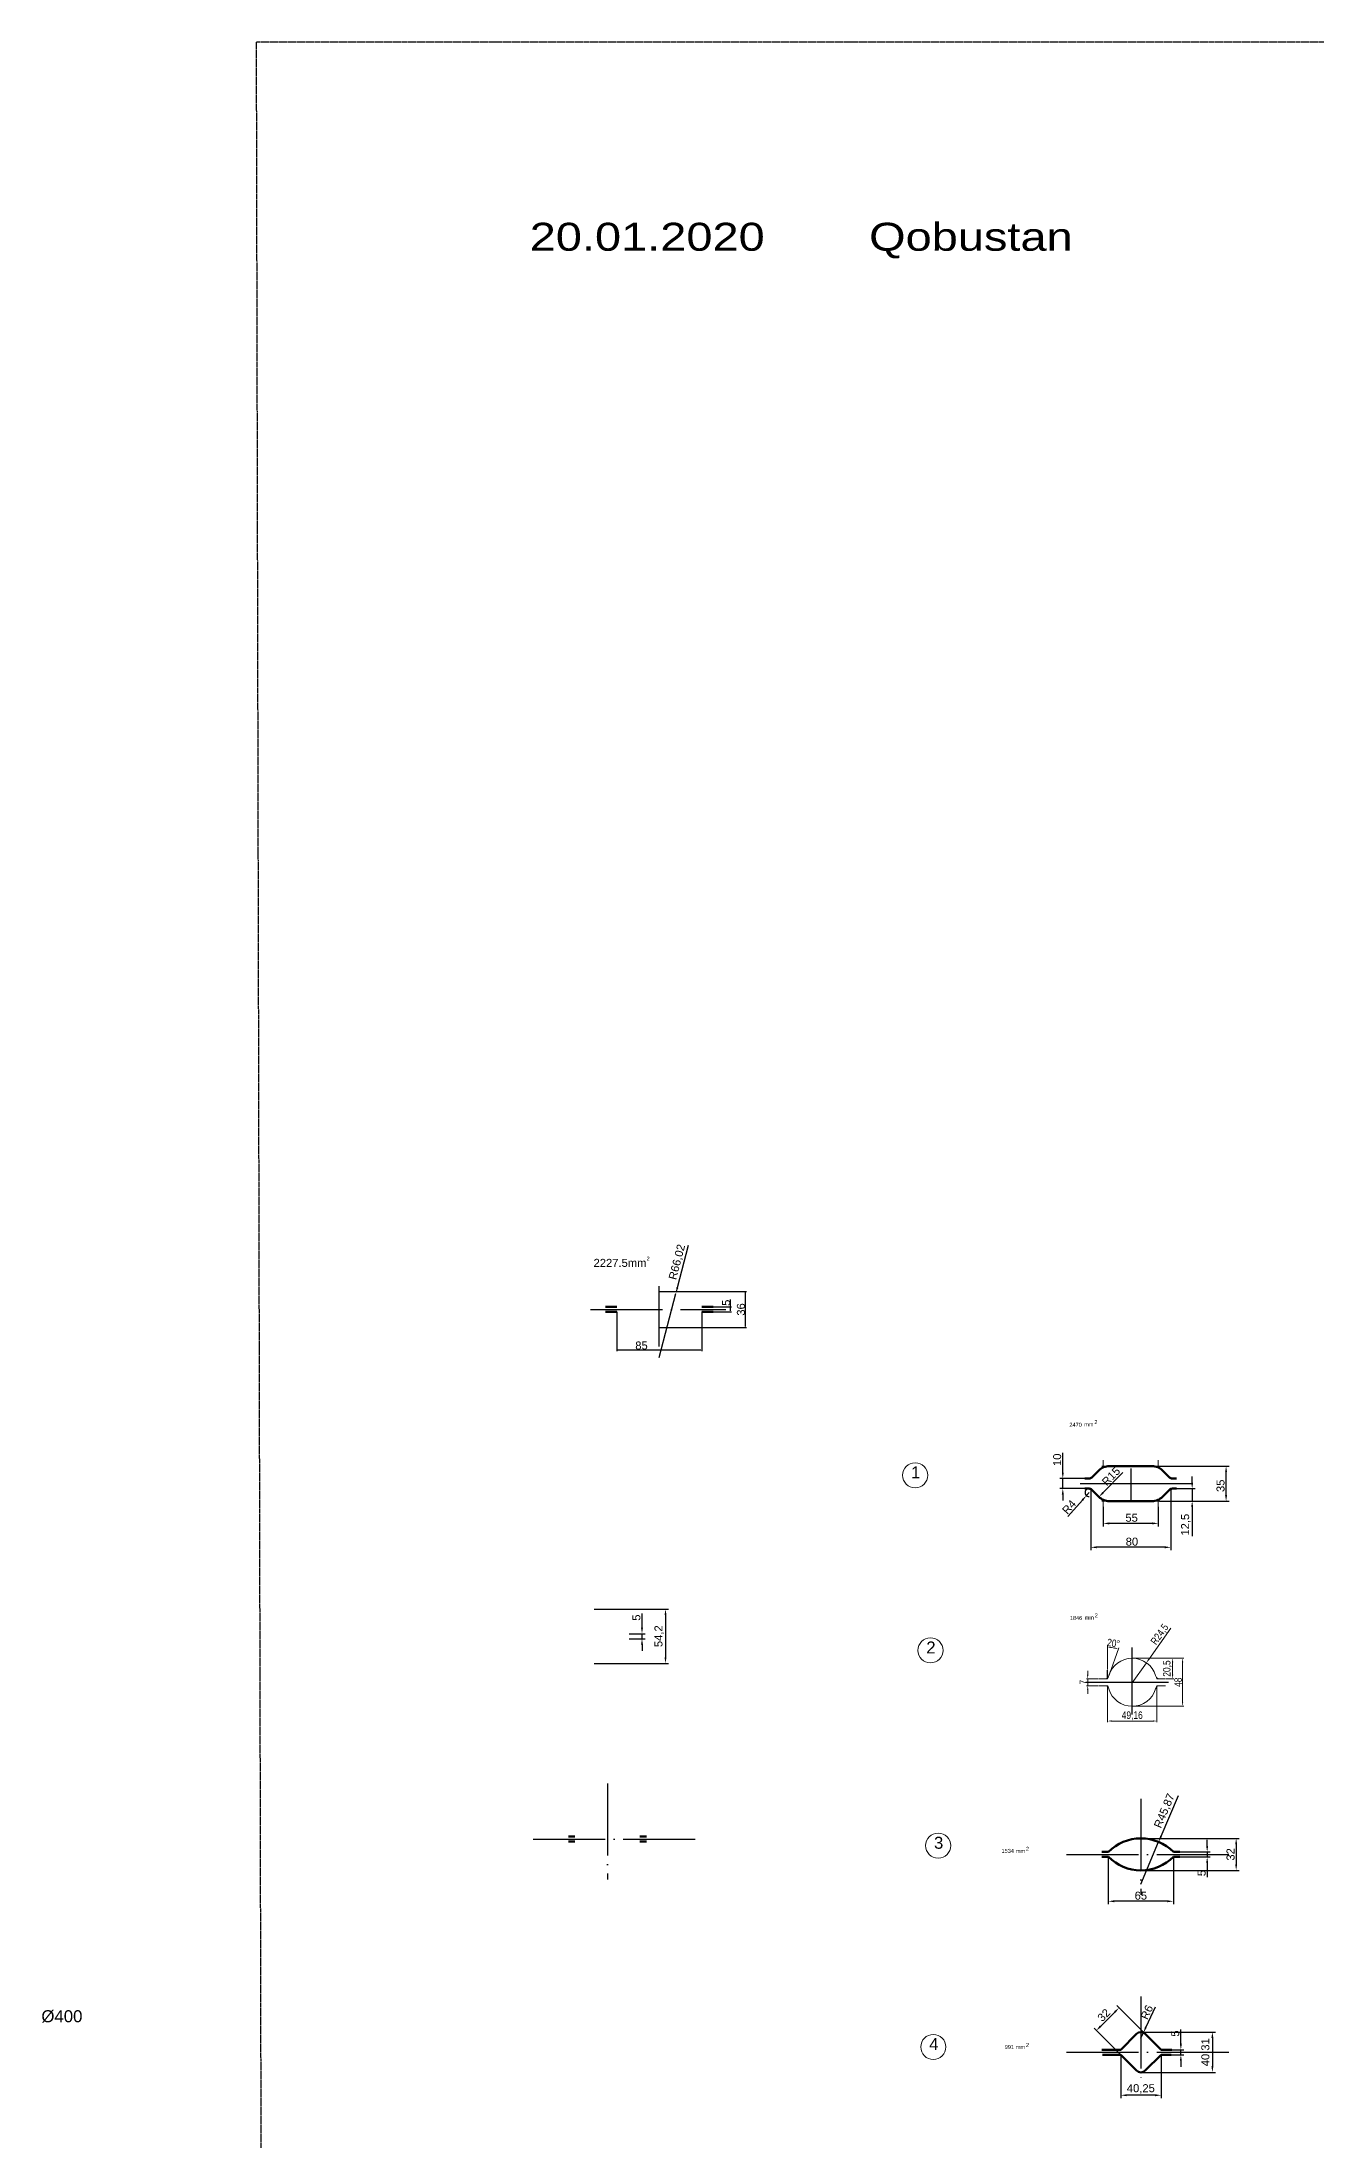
# Model space of a CAD drawing. Header units: millimetres. Extents: x -954 to 34898, y -2134 to 12006.
# Drawn here: x 12312 to 13585, y 7822 to 9919 of the extents above; entities that cross this region are included whole.
import ezdxf

# ---------------------------------------------------------------- set-up
doc = ezdxf.new("R2010")
doc.units = ezdxf.units.MM
doc.header["$LTSCALE"] = 3
doc.linetypes.add('ACAD_ISO04W100', pattern=[30, 24, -3, 0, -3])
doc.linetypes.add('HIDDEN', pattern=[0.375, 0.25, -0.125])
doc.layers.add('Nascosta', color=4, linetype='HIDDEN')
doc.layers.add('осевая', color=4, linetype='Continuous')
for name, color, linetype, lineweight in [('контурная', 7, 'Continuous', 50), ('осевые', 1, 'ACAD_ISO04W100', 25), ('размерные', 7, 'Continuous', 25), ('тонкая', 7, 'Continuous', 20), ('тонкий', 7, 'Continuous', 20)]:
    doc.layers.add(name, color=color, linetype=linetype, lineweight=lineweight)
doc.styles.add('s1v4', font='arial.ttf', dxfattribs={"height": 4})
doc.styles.add('s2v4', font='arial.ttf', dxfattribs={"height": 8})
doc.styles.add('s3v2.5', font='arial.ttf', dxfattribs={"width": 0.8, "height": 7.5})
doc.styles.add('s7v4', font='arial.ttf', dxfattribs={"width": 1.2, "height": 28})
doc.styles.get("Standard").update_dxf_attribs({"font": 'arial.ttf'})
doc.dimstyles.new('s1v2', dxfattribs={"dimtxt": 2, "dimasz": 1, "dimexe": 1, "dimexo": 0, "dimgap": 0.5, "dimtad": 1, "dimtxsty": 'Standard', "dimcen": 1, "dimadec": 0, "dimazin": 0, "dimtfac": 1, "dimtix": 1, "dimtmove": 0, "dimatfit": 3, "dimfxl": 1, "dimarcsym": 0})
doc.dimstyles.new('s2v4', dxfattribs={"dimtxt": 8, "dimasz": 6, "dimexe": 3, "dimexo": 0, "dimgap": 1.5, "dimtad": 1, "dimtxsty": 'Standard', "dimcen": 2.5, "dimadec": 0, "dimazin": 0, "dimtfac": 1, "dimtmove": 0, "dimatfit": 3, "dimfxl": 1, "dimarcsym": 0})
doc.dimstyles.new('s2v4$0', dxfattribs={"dimtxt": 8, "dimasz": 6, "dimexe": 3, "dimexo": 0, "dimgap": 1.5, "dimtad": 1, "dimtxsty": 'Standard', "dimcen": 2.5, "dimadec": 0, "dimazin": 0, "dimtfac": 1, "dimtmove": 0, "dimatfit": 3, "dimfxl": 1, "dimarcsym": 0})
doc.dimstyles.new('s3v2.5', dxfattribs={"dimtxt": 7.5, "dimasz": 4, "dimexe": 1.25, "dimexo": 0.625, "dimtad": 1, "dimtxsty": 's3v2.5', "dimcen": 1.5, "dimclrd": 6, "dimclre": 256, "dimclrt": 1, "dimadec": 0, "dimazin": 0, "dimtfac": 1, "dimtmove": 0, "dimatfit": 3, "dimfxl": 1, "dimlwd": -1, "dimlwe": -1, "dimarcsym": 0})

# ---------------------------------------------------------------- blocks, each defined once
blk = doc.blocks.new('*D1035')
at = {"layer": 'Defpoints', "color": 0, "transparency": 16777216}
for p in [(12982.3, 8654.8), (12982.3, 8649.8), (12999.9, 8654.8)]:
    blk.add_point(p, dxfattribs=at)
at = {"layer": 'тонкая', "color": 0, "lineweight": -2, "transparency": 16777216}
for p, q in [((12982.3, 8654.8), (13000.9, 8654.8)), ((12982.3, 8649.8), (13000.9, 8649.8)), ((12999.9, 8654.8), (12999.9, 8662.1)), ((12999.9, 8650.8), (12999.9, 8653.8))]:
    blk.add_line(p, q, dxfattribs=at)
at = {"layer": 'тонкая', "color": 0, "transparency": 16777216}
for points in [[(12999.8, 8653.8), (13000.1, 8653.8), (12999.9, 8654.8)], [(12999.8, 8650.8), (13000.1, 8650.8), (12999.9, 8649.8)]]:
    blk.add_solid(points, dxfattribs=at)
at = {"layer": 'тонкая', "color": 0, "transparency": 16777216, "insert": (12995.4, 8659), "char_height": 8, "attachment_point": 5, "rotation": 90, "style": 's2v4'}
blk.add_mtext('5', dxfattribs=at)
blk = doc.blocks.new('*D948')
at = {"layer": 'Defpoints', "color": 0, "transparency": 16777216}
for p in [(12928.5, 8670.3), (13014.8, 8670.3), (12928.5, 8634.3)]:
    blk.add_point(p, dxfattribs=at)
at = {"layer": 'тонкая', "color": 0, "lineweight": -2, "transparency": 16777216}
for p, q in [((12928.5, 8670.3), (13015.8, 8670.3)), ((13014.8, 8635.3), (13014.8, 8669.3)), ((12928.5, 8634.3), (13015.8, 8634.3))]:
    blk.add_line(p, q, dxfattribs=at)
at = {"layer": 'тонкая', "color": 0, "transparency": 16777216}
for points in [[(13014.6, 8669.3), (13015, 8669.3), (13014.8, 8670.3)], [(13014.6, 8635.3), (13015, 8635.3), (13014.8, 8634.3)]]:
    blk.add_solid(points, dxfattribs=at)
at = {"layer": 'тонкая', "color": 0, "transparency": 16777216, "insert": (13010.2, 8652.3), "char_height": 8, "attachment_point": 5, "rotation": 90, "style": 's2v4'}
blk.add_mtext('36', dxfattribs=at)
blk = doc.blocks.new('*D1036')
at = {"layer": 'Defpoints', "color": 0, "transparency": 16777216}
for p in [(12886, 8649.8), (12971, 8649.8), (12886, 8611.6)]:
    blk.add_point(p, dxfattribs=at)
at = {"layer": 'тонкая', "color": 0, "lineweight": -2, "transparency": 16777216}
for p, q in [((12886, 8649.8), (12886, 8610.6)), ((12971, 8649.8), (12971, 8610.6)), ((12970, 8611.6), (12887, 8611.6))]:
    blk.add_line(p, q, dxfattribs=at)
at = {"layer": 'тонкая', "color": 0, "transparency": 16777216}
for points in [[(12887, 8611.8), (12887, 8611.4), (12886, 8611.6)], [(12970, 8611.8), (12970, 8611.4), (12971, 8611.6)]]:
    blk.add_solid(points, dxfattribs=at)
at = {"layer": 'тонкая', "color": 0, "transparency": 16777216, "insert": (12910.8, 8616.2), "char_height": 8, "attachment_point": 5, "style": 's2v4'}
blk.add_mtext('85', dxfattribs=at)
blk = doc.blocks.new('*D949')
at = {"layer": 'Defpoints', "color": 0, "transparency": 16777216}
for p in [(12945.1, 8668.2), (12928.5, 8604.3)]:
    blk.add_point(p, dxfattribs=at)
at = {"layer": 'тонкая', "color": 0, "lineweight": -2, "transparency": 16777216}
for p, q in [((12957.6, 8716.2), (12946.6, 8674)), ((12928.5, 8604.3), (12945.1, 8668.2))]:
    blk.add_line(p, q, dxfattribs=at)
at = {"layer": 'тонкая', "color": 0, "transparency": 16777216}
blk.add_solid([(12945.7, 8674.3), (12947.6, 8673.8), (12945.1, 8668.2)], dxfattribs=at)
at = {"layer": 'тонкая', "color": 0, "transparency": 16777216, "insert": (12946.8, 8699.6), "char_height": 8, "attachment_point": 5, "rotation": 75.4285}
blk.add_mtext('R66,02', dxfattribs=at)
blk = doc.blocks.new('*D950')
at = {"layer": 'Defpoints', "color": 0, "transparency": 16777216}
for p in [(12898.6, 8328.1), (12911.3, 8328.1), (12898.6, 8323.1)]:
    blk.add_point(p, dxfattribs=at)
at = {"layer": 'тонкая', "color": 0, "lineweight": -2, "transparency": 16777216}
for p, q in [((12911.3, 8334.1), (12911.3, 8348.4)), ((12898.6, 8328.1), (12914.3, 8328.1)), ((12911.3, 8323.1), (12911.3, 8328.1)), ((12898.6, 8323.1), (12914.3, 8323.1)), ((12911.3, 8317.1), (12911.3, 8311.1))]:
    blk.add_line(p, q, dxfattribs=at)
at = {"layer": 'тонкая', "color": 0, "transparency": 16777216}
for points in [[(12910.3, 8334.1), (12912.3, 8334.1), (12911.3, 8328.1)], [(12910.3, 8317.1), (12912.3, 8317.1), (12911.3, 8323.1)]]:
    blk.add_solid(points, dxfattribs=at)
at = {"layer": 'тонкая', "color": 0, "transparency": 16777216, "insert": (12905.7, 8344.2), "char_height": 8, "attachment_point": 5, "rotation": 90}
blk.add_mtext('5', dxfattribs=at)
blk = doc.blocks.new('*D951')
at = {"layer": 'Defpoints', "color": 0, "transparency": 16777216}
for p in [(12863.4, 8352.7), (12863.4, 8298.5), (12934.8, 8298.5)]:
    blk.add_point(p, dxfattribs=at)
at = {"layer": 'тонкая', "color": 0, "lineweight": -2, "transparency": 16777216}
for p, q in [((12863.4, 8352.7), (12937.8, 8352.7)), ((12934.8, 8346.7), (12934.8, 8304.5)), ((12863.4, 8298.5), (12937.8, 8298.5))]:
    blk.add_line(p, q, dxfattribs=at)
at = {"layer": 'тонкая', "color": 0, "transparency": 16777216}
for points in [[(12933.8, 8346.7), (12935.8, 8346.7), (12934.8, 8352.7)], [(12933.8, 8304.5), (12935.8, 8304.5), (12934.8, 8298.5)]]:
    blk.add_solid(points, dxfattribs=at)
at = {"layer": 'тонкая', "color": 0, "transparency": 16777216, "insert": (12928.5, 8325.6), "char_height": 8, "attachment_point": 5, "rotation": 90}
blk.add_mtext('54,2', dxfattribs=at)
blk = doc.blocks.new('*D1037')
at = {"layer": 'Defpoints', "color": 0, "transparency": 16777216}
for p in [(13437.2, 7912.2), (13449.9, 7912.2), (13437.2, 7907.2)]:
    blk.add_point(p, dxfattribs=at)
at = {"layer": 'тонкая', "color": 0, "lineweight": -2, "transparency": 16777216}
for p, q in [((13449.9, 7918.2), (13449.9, 7932.5)), ((13437.2, 7912.2), (13452.9, 7912.2)), ((13449.9, 7907.2), (13449.9, 7912.2)), ((13437.2, 7907.2), (13452.9, 7907.2)), ((13449.9, 7901.2), (13449.9, 7895.2))]:
    blk.add_line(p, q, dxfattribs=at)
at = {"layer": 'тонкая', "color": 0, "transparency": 16777216}
for points in [[(13448.9, 7918.2), (13450.9, 7918.2), (13449.9, 7912.2)], [(13448.9, 7901.2), (13450.9, 7901.2), (13449.9, 7907.2)]]:
    blk.add_solid(points, dxfattribs=at)
at = {"layer": 'тонкая', "color": 0, "transparency": 16777216, "insert": (13444.3, 7928.4), "char_height": 8, "attachment_point": 5, "rotation": 90}
blk.add_mtext('5', dxfattribs=at)
blk = doc.blocks.new('*D952')
at = {"layer": 'Defpoints', "color": 0, "transparency": 16777216}
for p in [(13409.9, 7929.9), (13409.9, 7889.6), (13481.4, 7889.6)]:
    blk.add_point(p, dxfattribs=at)
at = {"layer": 'тонкая', "color": 0, "lineweight": -2, "transparency": 16777216}
for p, q in [((13409.9, 7929.9), (13484.4, 7929.9)), ((13481.4, 7923.9), (13481.4, 7895.6)), ((13409.9, 7889.6), (13484.4, 7889.6))]:
    blk.add_line(p, q, dxfattribs=at)
at = {"layer": 'тонкая', "color": 0, "transparency": 16777216}
for points in [[(13480.4, 7923.9), (13482.4, 7923.9), (13481.4, 7929.9)], [(13480.4, 7895.6), (13482.4, 7895.6), (13481.4, 7889.6)]]:
    blk.add_solid(points, dxfattribs=at)
at = {"layer": 'тонкая', "color": 0, "transparency": 16777216, "insert": (13475.1, 7909.7), "char_height": 8, "attachment_point": 5, "rotation": 90}
blk.add_mtext('40,31', dxfattribs=at)
blk = doc.blocks.new('*D1038')
at = {"layer": 'Defpoints', "color": 0, "transparency": 16777216}
for p in [(13377.4, 8105), (13442.4, 8105), (13377.4, 8060.6)]:
    blk.add_point(p, dxfattribs=at)
at = {"layer": 'тонкая', "color": 0, "lineweight": -2, "transparency": 16777216}
for p, q in [((13377.4, 8105), (13377.4, 8057.6)), ((13442.4, 8105), (13442.4, 8057.6)), ((13436.4, 8060.6), (13383.4, 8060.6))]:
    blk.add_line(p, q, dxfattribs=at)
at = {"layer": 'тонкая', "color": 0, "transparency": 16777216}
for points in [[(13383.4, 8061.6), (13383.4, 8059.6), (13377.4, 8060.6)], [(13436.4, 8061.6), (13436.4, 8059.6), (13442.4, 8060.6)]]:
    blk.add_solid(points, dxfattribs=at)
at = {"layer": 'тонкая', "color": 0, "transparency": 16777216, "insert": (13409.9, 8066.2), "char_height": 8, "attachment_point": 5}
blk.add_mtext('65', dxfattribs=at)
blk = doc.blocks.new('*D1039')
at = {"layer": 'Defpoints', "color": 0, "transparency": 16777216}
for p in [(13427.7, 8119.9), (13409.9, 8077.6)]:
    blk.add_point(p, dxfattribs=at)
at = {"layer": 'тонкая', "color": 0, "lineweight": -2, "transparency": 16777216}
for p, q in [((13447.1, 8165.9), (13430, 8125.4)), ((13409.9, 8077.6), (13427.7, 8119.9))]:
    blk.add_line(p, q, dxfattribs=at)
at = {"layer": 'тонкая', "color": 0, "transparency": 16777216}
blk.add_solid([(13429.1, 8125.8), (13431, 8125.1), (13427.7, 8119.9)], dxfattribs=at)
at = {"layer": 'тонкая', "color": 0, "transparency": 16777216, "insert": (13433.9, 8150.9), "char_height": 8, "attachment_point": 5, "rotation": 67.1829}
blk.add_mtext('R45,87', dxfattribs=at)
blk = doc.blocks.new('*D1040')
at = {"layer": 'Defpoints', "color": 0, "transparency": 16777216}
for p in [(13448.9, 8110), (13448.9, 8105), (13476.2, 8105)]:
    blk.add_point(p, dxfattribs=at)
at = {"layer": 'тонкая', "color": 0, "lineweight": -2, "transparency": 16777216}
for p, q in [((13476.2, 8116), (13476.2, 8122)), ((13448.9, 8110), (13479.2, 8110)), ((13448.9, 8105), (13479.2, 8105)), ((13476.2, 8110), (13476.2, 8105)), ((13476.2, 8099), (13476.2, 8084.7))]:
    blk.add_line(p, q, dxfattribs=at)
at = {"layer": 'тонкая', "color": 0, "transparency": 16777216}
for points in [[(13475.2, 8116), (13477.2, 8116), (13476.2, 8110)], [(13475.2, 8099), (13477.2, 8099), (13476.2, 8105)]]:
    blk.add_solid(points, dxfattribs=at)
at = {"layer": 'тонкая', "color": 0, "transparency": 16777216, "insert": (13470.7, 8088.8), "char_height": 8, "attachment_point": 5, "rotation": 90}
blk.add_mtext('5', dxfattribs=at)
blk = doc.blocks.new('*D1041')
at = {"layer": 'Defpoints', "color": 0, "transparency": 16777216}
for p in [(13409.9, 8123.5), (13409.9, 8091.5), (13505.2, 8091.5)]:
    blk.add_point(p, dxfattribs=at)
at = {"layer": 'тонкая', "color": 0, "lineweight": -2, "transparency": 16777216}
for p, q in [((13409.9, 8123.5), (13508.2, 8123.5)), ((13505.2, 8117.5), (13505.2, 8097.5)), ((13409.9, 8091.5), (13508.2, 8091.5))]:
    blk.add_line(p, q, dxfattribs=at)
at = {"layer": 'тонкая', "color": 0, "transparency": 16777216}
for points in [[(13504.2, 8117.5), (13506.2, 8117.5), (13505.2, 8123.5)], [(13504.2, 8097.5), (13506.2, 8097.5), (13505.2, 8091.5)]]:
    blk.add_solid(points, dxfattribs=at)
at = {"layer": 'тонкая', "color": 0, "transparency": 16777216, "insert": (13499.6, 8107.5), "char_height": 8, "attachment_point": 5, "rotation": 90}
blk.add_mtext('32', dxfattribs=at)
blk = doc.blocks.new('*D1042')
at = {"layer": 'Defpoints', "color": 0, "transparency": 16777216}
for p in [(13388.2, 7954.1), (13412.4, 7929.8), (13389.8, 7907.2)]:
    blk.add_point(p, dxfattribs=at)
at = {"layer": 'тонкая', "color": 0, "lineweight": -2, "transparency": 16777216}
for p, q in [((13369.8, 7935.7), (13383.9, 7949.9)), ((13412.4, 7929.8), (13386, 7956.3)), ((13389.8, 7907.2), (13363.4, 7933.6))]:
    blk.add_line(p, q, dxfattribs=at)
at = {"layer": 'тонкая', "color": 0, "transparency": 16777216}
for points in [[(13383.2, 7950.6), (13384.6, 7949.2), (13388.2, 7954.1)], [(13369, 7936.5), (13370.5, 7935), (13365.5, 7931.5)]]:
    blk.add_solid(points, dxfattribs=at)
at = {"layer": 'тонкая', "color": 0, "transparency": 16777216, "insert": (13372.9, 7946.8), "char_height": 8, "attachment_point": 5, "rotation": 45}
blk.add_mtext('32', dxfattribs=at)
blk = doc.blocks.new('*D1043')
at = {"layer": 'Defpoints', "color": 0, "transparency": 16777216}
for p in [(13389.8, 7907.2), (13430.1, 7907.2), (13389.8, 7866.7)]:
    blk.add_point(p, dxfattribs=at)
at = {"layer": 'тонкая', "color": 0, "lineweight": -2, "transparency": 16777216}
for p, q in [((13389.8, 7907.2), (13389.8, 7863.7)), ((13430.1, 7907.2), (13430.1, 7863.7)), ((13424.1, 7866.7), (13395.8, 7866.7))]:
    blk.add_line(p, q, dxfattribs=at)
at = {"layer": 'тонкая', "color": 0, "transparency": 16777216}
for points in [[(13395.8, 7867.7), (13395.8, 7865.7), (13389.8, 7866.7)], [(13424.1, 7867.7), (13424.1, 7865.7), (13430.1, 7866.7)]]:
    blk.add_solid(points, dxfattribs=at)
at = {"layer": 'тонкая', "color": 0, "transparency": 16777216, "insert": (13409.9, 7873), "char_height": 8, "attachment_point": 5}
blk.add_mtext('40,25', dxfattribs=at)
blk = doc.blocks.new('*D1044')
at = {"layer": 'Defpoints', "color": 0, "transparency": 16777216}
for p in [(13412.5, 7929.3), (13409.9, 7923.9)]:
    blk.add_point(p, dxfattribs=at)
at = {"layer": 'тонкая', "color": 0, "lineweight": -2, "transparency": 16777216}
for p, q in [((13424.3, 7954.6), (13415, 7934.7)), ((13409.9, 7923.9), (13412.5, 7929.3))]:
    blk.add_line(p, q, dxfattribs=at)
at = {"layer": 'тонкая', "color": 0, "transparency": 16777216}
blk.add_solid([(13414.1, 7935.2), (13415.9, 7934.3), (13412.5, 7929.3)], dxfattribs=at)
at = {"layer": 'тонкая', "color": 0, "transparency": 16777216, "insert": (13415.9, 7949.7), "char_height": 8, "attachment_point": 5, "rotation": 64.8631}
blk.add_mtext('R6', dxfattribs=at)
blk = doc.blocks.new('*D2401')
at = {"layer": 'Defpoints', "color": 0, "transparency": 16777216}
for p in [(13428.6, 8495.7), (13495.1, 8495.7), (13464.2, 8460.7)]:
    blk.add_point(p, dxfattribs=at)
at = {"layer": 'тонкий', "color": 0, "lineweight": -2, "transparency": 16777216}
for p, q in [((13428.6, 8495.7), (13498.1, 8495.7)), ((13495.1, 8466.7), (13495.1, 8489.7)), ((13464.2, 8460.7), (13498.1, 8460.7))]:
    blk.add_line(p, q, dxfattribs=at)
at = {"layer": 'тонкий', "color": 0, "transparency": 16777216}
for points in [[(13494.1, 8489.7), (13496.1, 8489.7), (13495.1, 8495.7)], [(13494.1, 8466.7), (13496.1, 8466.7), (13495.1, 8460.7)]]:
    blk.add_solid(points, dxfattribs=at)
at = {"layer": 'тонкий', "color": 0, "transparency": 16777216, "insert": (13489.6, 8476), "char_height": 8, "attachment_point": 5, "rotation": 90}
blk.add_mtext('35', dxfattribs=at)
blk = doc.blocks.new('*D2403')
at = {"layer": 'Defpoints', "color": 0, "transparency": 16777216}
for p in [(13331.9, 8483.2), (13354.6, 8483.2), (13354, 8473.2)]:
    blk.add_point(p, dxfattribs=at)
at = {"layer": 'тонкий', "color": 0, "lineweight": -2, "transparency": 16777216}
for p, q in [((13331.9, 8489.2), (13331.9, 8508.8)), ((13354.6, 8483.2), (13328.9, 8483.2)), ((13331.9, 8473.2), (13331.9, 8483.2)), ((13354, 8473.2), (13328.9, 8473.2)), ((13331.9, 8467.2), (13331.9, 8461.2))]:
    blk.add_line(p, q, dxfattribs=at)
at = {"layer": 'тонкий', "color": 0, "transparency": 16777216}
for points in [[(13330.9, 8489.2), (13332.9, 8489.2), (13331.9, 8483.2)], [(13330.9, 8467.2), (13332.9, 8467.2), (13331.9, 8473.2)]]:
    blk.add_solid(points, dxfattribs=at)
at = {"layer": 'тонкий', "color": 0, "transparency": 16777216, "insert": (13326.3, 8502), "char_height": 8, "attachment_point": 5, "rotation": 90}
blk.add_mtext('10', dxfattribs=at)
blk = doc.blocks.new('*D2404')
at = {"layer": 'Defpoints', "color": 0, "transparency": 16777216}
for p in [(13428.6, 8460.7), (13445.5, 8473.2), (13461.2, 8460.7)]:
    blk.add_point(p, dxfattribs=at)
at = {"layer": 'тонкий', "color": 0, "lineweight": -2, "transparency": 16777216}
for p, q in [((13461.2, 8479.2), (13461.2, 8485.2)), ((13428.6, 8460.7), (13464.2, 8460.7)), ((13445.5, 8473.2), (13464.2, 8473.2)), ((13461.2, 8473.2), (13461.2, 8460.7)), ((13461.2, 8454.7), (13461.2, 8425.6))]:
    blk.add_line(p, q, dxfattribs=at)
at = {"layer": 'тонкий', "color": 0, "transparency": 16777216}
for points in [[(13460.2, 8479.2), (13462.2, 8479.2), (13461.2, 8473.2)], [(13460.2, 8454.7), (13462.2, 8454.7), (13461.2, 8460.7)]]:
    blk.add_solid(points, dxfattribs=at)
at = {"layer": 'тонкий', "color": 0, "transparency": 16777216, "insert": (13454.9, 8437.1), "char_height": 8, "attachment_point": 5, "rotation": 90}
blk.add_mtext('12,5', dxfattribs=at)
blk = doc.blocks.new('*D2405')
at = {"layer": 'Defpoints', "color": 0, "transparency": 16777216}
for p in [(13372.3, 8454.8), (13427.3, 8454.8), (13372.3, 8438.4)]:
    blk.add_point(p, dxfattribs=at)
at = {"layer": 'тонкий', "color": 0, "lineweight": -2, "transparency": 16777216}
for p, q in [((13372.3, 8454.8), (13372.3, 8435.4)), ((13427.3, 8454.8), (13427.3, 8435.4)), ((13421.3, 8438.4), (13378.3, 8438.4))]:
    blk.add_line(p, q, dxfattribs=at)
at = {"layer": 'тонкий', "color": 0, "transparency": 16777216}
for points in [[(13378.3, 8439.4), (13378.3, 8437.4), (13372.3, 8438.4)], [(13421.3, 8439.4), (13421.3, 8437.4), (13427.3, 8438.4)]]:
    blk.add_solid(points, dxfattribs=at)
at = {"layer": 'тонкий', "color": 0, "transparency": 16777216, "insert": (13400.7, 8444), "char_height": 8, "attachment_point": 5}
blk.add_mtext('55', dxfattribs=at)
blk = doc.blocks.new('*D2406')
at = {"layer": 'Defpoints', "color": 0, "transparency": 16777216}
for p in [(13359.8, 8473.2), (13439.8, 8473.2), (13359.8, 8414.5)]:
    blk.add_point(p, dxfattribs=at)
at = {"layer": 'тонкий', "color": 0, "lineweight": -2, "transparency": 16777216}
for p, q in [((13359.8, 8473.2), (13359.8, 8411.5)), ((13439.8, 8473.2), (13439.8, 8411.5)), ((13433.8, 8414.5), (13365.8, 8414.5))]:
    blk.add_line(p, q, dxfattribs=at)
at = {"layer": 'тонкий', "color": 0, "transparency": 16777216}
for points in [[(13365.8, 8415.5), (13365.8, 8413.5), (13359.8, 8414.5)], [(13433.8, 8415.5), (13433.8, 8413.5), (13439.8, 8414.5)]]:
    blk.add_solid(points, dxfattribs=at)
at = {"layer": 'тонкий', "color": 0, "transparency": 16777216, "insert": (13401, 8420.1), "char_height": 8, "attachment_point": 5}
blk.add_mtext('80', dxfattribs=at)
blk = doc.blocks.new('*D2402')
at = {"layer": 'Defpoints', "color": 0, "transparency": 16777216}
for p in [(13378.5, 8475.7), (13368, 8464.9)]:
    blk.add_point(p, dxfattribs=at)
at = {"layer": 'тонкий', "color": 0, "lineweight": -2, "transparency": 16777216}
blk.add_line((13391.8, 8489.4), (13372.2, 8469.2), dxfattribs=at)
at = {"layer": 'тонкий', "color": 0, "transparency": 16777216}
blk.add_solid([(13371.5, 8469.9), (13372.9, 8468.5), (13368, 8464.9)], dxfattribs=at)
at = {"layer": 'тонкий', "color": 0, "transparency": 16777216, "insert": (13380.1, 8485.4), "char_height": 8, "attachment_point": 5, "rotation": 45.812}
blk.add_mtext('R15', dxfattribs=at)
blk = doc.blocks.new('*D2407')
at = {"layer": 'Defpoints', "color": 0, "transparency": 16777216}
for p in [(13355.5, 8466.2), (13358.1, 8469.2)]:
    blk.add_point(p, dxfattribs=at)
at = {"layer": 'тонкий', "color": 0, "lineweight": -2, "transparency": 16777216}
for p, q in [((13337, 8445.2), (13351.5, 8461.7)), ((13358.1, 8469.2), (13355.5, 8466.2))]:
    blk.add_line(p, q, dxfattribs=at)
blk.add_arc((13358.1, 8469.2), 4, 90, 271.6172, dxfattribs=at)
at = {"layer": 'тонкий', "color": 0, "transparency": 16777216}
blk.add_solid([(13350.7, 8462.3), (13352.2, 8461), (13355.5, 8466.2)], dxfattribs=at)
at = {"layer": 'тонкий', "color": 0, "transparency": 16777216, "insert": (13338.2, 8454.8), "char_height": 8, "attachment_point": 5, "rotation": 48.6454}
blk.add_mtext('R4', dxfattribs=at)
blk = doc.blocks.new('*D2408')
at = {"layer": 'Defpoints', "color": 0, "transparency": 16777216}
for p in [(13401.3, 8303.6), (13401.3, 8255.6), (13451.7, 8255.6)]:
    blk.add_point(p, dxfattribs=at)
at = {"layer": 'тонкая', "transparency": 16777216}
for p, q in [((13401.9, 8303.6), (13452.9, 8303.6)), ((13401.9, 8255.6), (13452.9, 8255.6))]:
    blk.add_line(p, q, dxfattribs=at)
at = {"layer": 'тонкая', "color": 6, "transparency": 16777216}
blk.add_line((13451.7, 8299.6), (13451.7, 8259.6), dxfattribs=at)
for points in [[(13451, 8299.6), (13452.3, 8299.6), (13451.7, 8303.6)], [(13451, 8259.6), (13452.3, 8259.6), (13451.7, 8255.6)]]:
    blk.add_solid(points, dxfattribs=at)
at = {"layer": 'тонкая', "color": 1, "transparency": 16777216, "insert": (13447.2, 8279.6), "char_height": 7.5, "attachment_point": 5, "rotation": 90, "style": 's3v2.5'}
blk.add_mtext('48', dxfattribs=at)
blk = doc.blocks.new('*D2409')
at = {"layer": 'Defpoints', "color": 0, "transparency": 16777216}
for p in [(13376.7, 8276.1), (13425.9, 8276.1), (13376.7, 8240.8)]:
    blk.add_point(p, dxfattribs=at)
at = {"layer": 'тонкая', "transparency": 16777216}
for p, q in [((13376.7, 8275.5), (13376.7, 8239.6)), ((13425.9, 8275.5), (13425.9, 8239.6))]:
    blk.add_line(p, q, dxfattribs=at)
at = {"layer": 'тонкая', "color": 6, "transparency": 16777216}
blk.add_line((13421.9, 8240.8), (13380.7, 8240.8), dxfattribs=at)
for points in [[(13380.7, 8241.5), (13380.7, 8240.2), (13376.7, 8240.8)], [(13421.9, 8241.5), (13421.9, 8240.2), (13425.9, 8240.8)]]:
    blk.add_solid(points, dxfattribs=at)
at = {"layer": 'тонкая', "color": 1, "transparency": 16777216, "insert": (13401.3, 8246), "char_height": 7.5, "attachment_point": 5, "style": 's3v2.5'}
blk.add_mtext('49,16', dxfattribs=at)
blk = doc.blocks.new('*D2410')
at = {"layer": 'Defpoints', "color": 0, "transparency": 16777216}
for p in [(13356.8, 8283.1), (13368, 8283.1), (13368, 8276.1)]:
    blk.add_point(p, dxfattribs=at)
at = {"layer": 'тонкая', "color": 6, "transparency": 16777216}
for p, q in [((13356.8, 8287.1), (13356.8, 8291.1)), ((13356.8, 8276.1), (13356.8, 8283.1)), ((13356.8, 8272.1), (13356.8, 8268.1))]:
    blk.add_line(p, q, dxfattribs=at)
at = {"layer": 'тонкая', "transparency": 16777216}
for p, q in [((13367.4, 8283.1), (13355.5, 8283.1)), ((13367.4, 8276.1), (13355.5, 8276.1))]:
    blk.add_line(p, q, dxfattribs=at)
at = {"layer": 'тонкая', "color": 6, "transparency": 16777216}
for points in [[(13356.1, 8287.1), (13357.5, 8287.1), (13356.8, 8283.1)], [(13356.1, 8272.1), (13357.5, 8272.1), (13356.8, 8276.1)]]:
    blk.add_solid(points, dxfattribs=at)
at = {"layer": 'тонкая', "color": 1, "transparency": 16777216, "insert": (13352.4, 8279.6), "char_height": 7.5, "attachment_point": 5, "rotation": 90, "style": 's3v2.5'}
blk.add_mtext('7', dxfattribs=at)
blk = doc.blocks.new('*D2411')
at = {"layer": 'Defpoints', "color": 0, "transparency": 16777216}
for p in [(13415.4, 8299.1), (13401.3, 8279.1)]:
    blk.add_point(p, dxfattribs=at)
at = {"layer": 'тонкая', "color": 6, "transparency": 16777216}
for p, q in [((13439.8, 8333.5), (13417.8, 8302.3)), ((13401.3, 8279.1), (13415.4, 8299.1))]:
    blk.add_line(p, q, dxfattribs=at)
blk.add_solid([(13417.2, 8302.7), (13418.3, 8302), (13415.4, 8299.1)], dxfattribs=at)
at = {"layer": 'тонкая', "color": 1, "transparency": 16777216, "insert": (13429.1, 8327.2), "char_height": 7.5, "attachment_point": 5, "rotation": 54.7056, "style": 's3v2.5'}
blk.add_mtext('R24,5', dxfattribs=at)
blk = doc.blocks.new('*D2412')
at = {"layer": 'Defpoints', "color": 0, "transparency": 16777216}
for p in [(13434.6, 8303.6), (13441.7, 8303.6), (13434.6, 8283.1)]:
    blk.add_point(p, dxfattribs=at)
at = {"layer": 'тонкая', "transparency": 16777216}
for p, q in [((13435.2, 8303.6), (13442.9, 8303.6)), ((13435.2, 8283.1), (13442.9, 8283.1))]:
    blk.add_line(p, q, dxfattribs=at)
at = {"layer": 'тонкая', "color": 6, "transparency": 16777216}
blk.add_line((13441.7, 8287.1), (13441.7, 8299.6), dxfattribs=at)
for points in [[(13441, 8299.6), (13442.3, 8299.6), (13441.7, 8303.6)], [(13441, 8287.1), (13442.3, 8287.1), (13441.7, 8283.1)]]:
    blk.add_solid(points, dxfattribs=at)
at = {"layer": 'тонкая', "color": 1, "transparency": 16777216, "insert": (13436.5, 8293.3), "char_height": 7.5, "attachment_point": 5, "rotation": 90, "style": 's3v2.5'}
blk.add_mtext('20,5', dxfattribs=at)
blk = doc.blocks.new('*D2413')
at = {"layer": 'Defpoints', "color": 0, "transparency": 16777216}
for p in [(13384, 8313.8), (13376.7, 8291.6), (13377.9, 8286.3), (13376.7, 8283.1), (13377.4, 8285)]:
    blk.add_point(p, dxfattribs=at)
at = {"layer": 'тонкая', "transparency": 16777216}
for p, q in [((13376.7, 8292.2), (13376.7, 8315.9)), ((13378.1, 8286.8), (13387.9, 8313.9))]:
    blk.add_line(p, q, dxfattribs=at)
at = {"layer": 'тонкая', "color": 6, "transparency": 16777216}
blk.add_arc((13376.7, 8283.1), 31.5, 77.2723, 82.7277, dxfattribs=at)
for points in [[(13380.7, 8313.7), (13380.7, 8315), (13376.7, 8314.6)], [(13383.8, 8314.5), (13383.5, 8313.2), (13387.5, 8312.7)]]:
    blk.add_solid(points, dxfattribs=at)
at = {"layer": 'тонкая', "color": 1, "transparency": 16777216, "insert": (13382.5, 8318.6), "char_height": 7.5, "attachment_point": 5, "rotation": 350.804, "style": 's3v2.5'}
blk.add_mtext('20°', dxfattribs=at)

msp = doc.modelspace()

# ---------------------------------------------------------------- linework, layer by layer
at = {"layer": 'Nascosta', "color": 3}
msp.add_lwpolyline([(12525.992, 9919.459), (16445.495, 9919.459), (16445.495, 5902.304), (12534.931, 5902.304)], close=True, dxfattribs=at)
at = {"layer": 'контурная'}
for p, q in [((12886.022, 8654.83), (12874.726, 8654.83)), ((12886.022, 8649.83), (12874.726, 8649.83)), ((12971.022, 8654.83), (12982.318, 8654.83)), ((12971.022, 8649.83), (12982.318, 8649.83)), ((13399.754, 8495.667), (13378.467, 8495.667)), ((13399.754, 8495.667), (13421.041, 8495.667)), ((13358.097, 8483.167), (13353.984, 8483.167)), ((13367.861, 8491.274), (13360.926, 8484.339)), ((13431.647, 8491.274), (13438.582, 8484.339)), ((13441.411, 8483.167), (13445.524, 8483.167)), ((13358.097, 8473.167), (13353.984, 8473.167)), ((13367.861, 8465.06), (13360.926, 8471.995)), ((13399.754, 8460.667), (13378.467, 8460.667)), ((13399.754, 8460.667), (13421.041, 8460.667)), ((13431.647, 8465.06), (13438.582, 8471.995)), ((13441.411, 8473.167), (13445.524, 8473.167)), ((12844.201, 8125.294), (12837.709, 8125.294)), ((12844.201, 8120.294), (12837.709, 8120.294)), ((12909.201, 8125.294), (12915.692, 8125.294)), ((12909.201, 8120.294), (12915.692, 8120.294)), ((13377.434, 8109.997), (13370.943, 8109.997)), ((13377.434, 8104.997), (13370.943, 8104.997)), ((13442.434, 8109.997), (13448.926, 8109.997)), ((13442.434, 8104.997), (13448.926, 8104.997)), ((13389.781, 7912.207), (13371.039, 7912.207)), ((13389.781, 7912.207), (13405.692, 7928.118)), ((13430.088, 7912.207), (13414.177, 7928.118)), ((13430.088, 7912.207), (13440.9, 7912.207)), ((13389.807, 7907.207), (13371.648, 7907.207)), ((13405.692, 7891.322), (13389.807, 7907.207)), ((13414.177, 7891.322), (13430.062, 7907.207)), ((13430.062, 7907.207), (13440.291, 7907.207))]:
    msp.add_line(p, q, dxfattribs=at)
for centre, radius, start, end in [((13378.467, 8480.667), 15, 90, 135), ((13421.041, 8480.667), 15, 45, 90), ((13358.097, 8487.167), 4, 270, 315), ((13441.411, 8487.167), 4, 225, 270), ((13358.097, 8469.167), 4, 45, 90), ((13378.467, 8475.667), 15, 225, 270), ((13421.041, 8475.667), 15, 270, 315), ((13441.411, 8469.167), 4, 90, 135), ((13409.934, 8077.626), 45.87, 44.885507, 135.114493), ((13409.934, 8137.367), 45.87, 224.885507, 315.114493), ((13409.934, 7923.875), 6, 45, 135), ((13409.934, 7895.565), 6, 225, 315)]:
    msp.add_arc(centre, radius, start, end, dxfattribs=at)
at = {"layer": 'осевая'}
for p, q in [((13349.241, 8478.167), (13461.209, 8478.167)), ((13399.754, 8493.167), (13399.754, 8460.06)), ((13401.294, 8247.509), (13401.294, 8314.416)), ((13354.851, 8279.576), (13437.653, 8279.576))]:
    msp.add_line(p, q, dxfattribs=at)
at = {"layer": 'осевые'}
for p, q in [((12928.522, 8615.315), (12928.522, 8675.421)), ((12859.793, 8652.33), (12995.048, 8652.33)), ((12876.701, 8178.447), (12876.701, 8082.392)), ((13409.934, 8163.149), (13409.934, 8067.095)), ((12802.397, 8122.794), (12970.111, 8122.794)), ((13335.631, 8107.497), (13503.345, 8107.497)), ((13409.934, 7965.359), (13409.934, 7878.981)), ((13335.631, 7909.707), (13503.345, 7909.707))]:
    msp.add_line(p, q, dxfattribs=at)
at = {"layer": 'размерные'}
msp.add_line((13376.712, 8283.076), (13376.712, 8291.608), dxfattribs=at)
at = {"layer": 'тонкая'}
for p, q in [((13372.254, 8495.667), (13369.696, 8493.109)), ((13377.225, 8495.667), (13370.915, 8495.667)), ((13372.254, 8495.667), (13372.254, 8501.54)), ((13422.283, 8495.667), (13428.593, 8495.667)), ((13427.254, 8495.667), (13427.254, 8501.54)), ((13427.254, 8495.667), (13429.812, 8493.109)), ((13358.097, 8483.167), (13359.754, 8483.167)), ((13360.71, 8484.123), (13359.754, 8483.167)), ((13438.798, 8484.123), (13439.754, 8483.167)), ((13441.411, 8483.167), (13439.754, 8483.167)), ((13358.097, 8473.167), (13359.754, 8473.167)), ((13360.71, 8472.211), (13359.754, 8473.167)), ((13372.254, 8460.667), (13369.696, 8463.225)), ((13377.225, 8460.667), (13370.915, 8460.667)), ((13372.254, 8460.667), (13372.254, 8454.794)), ((13422.283, 8460.667), (13428.593, 8460.667)), ((13427.254, 8460.667), (13429.812, 8463.225)), ((13427.254, 8460.667), (13427.254, 8454.794)), ((13438.798, 8472.211), (13439.754, 8473.167)), ((13441.411, 8473.167), (13439.754, 8473.167)), ((13377.43, 8285.05), (13377.871, 8286.261)), ((13425.158, 8285.05), (13424.717, 8286.261)), ((13368.012, 8283.076), (13374.611, 8283.076)), ((13368.012, 8276.076), (13374.611, 8276.076)), ((13374.611, 8283.076), (13376.712, 8283.076)), ((13374.611, 8276.076), (13376.712, 8276.076)), ((13376.712, 8283.076), (13377.144, 8284.264)), ((13376.712, 8276.076), (13377.144, 8274.888)), ((13377.43, 8274.102), (13377.871, 8272.89)), ((13425.158, 8274.102), (13424.717, 8272.89)), ((13425.876, 8283.076), (13425.444, 8284.264)), ((13425.876, 8276.076), (13425.444, 8274.888)), ((13427.977, 8283.076), (13425.876, 8283.076)), ((13427.977, 8276.076), (13425.876, 8276.076)), ((13434.576, 8283.076), (13427.977, 8283.076)), ((13434.576, 8276.076), (13427.977, 8276.076))]:
    msp.add_line(p, q, dxfattribs=at)
for centre in [(13184.32, 8486.498), (13199.632, 8311.487), (13207.323, 8116.268), (13202.466, 7914.962)]:
    msp.add_circle(centre, 12.532, dxfattribs=at)
for centre, radius, start, end in [((13401.294, 8279.076), 24.5, 17.054526, 162.945474), ((13374.611, 8286.076), 3, 270, 340), ((13374.611, 8273.076), 3, 20, 90), ((13401.294, 8280.076), 24.5, 197.054526, 342.945474), ((13427.977, 8286.076), 3, 200, 270), ((13427.977, 8273.076), 3, 90, 160)]:
    msp.add_arc(centre, radius, start, end, dxfattribs=at)

# ---------------------------------------------------------------- texts
at = {"layer": 'тонкая', "style": 's7v4', "width": 1.2}
msp.add_text('20.01.2020        Qobustan', height=28, dxfattribs=at).set_placement((12799.05, 9710.71))
at = {"layer": 'тонкая'}
for s, height, style, p in [('2', 4, 's1v4', (12915.858, 8701.105)), ('2227.5mm', 8, 's2v4', (12862.897, 8694.86)), ('2470', 4, 's1v4', (13338.467, 8535.004)), ('mm', 4, 's1v4', (13353.314, 8535.477)), ('2', 4, 's1v4', (13363.384, 8537.622)), ('2', 4, 's1v4', (13363.804, 8344.413)), ('1846', 4, 's1v4', (13338.887, 8341.795)), ('mm', 4, 's1v4', (13353.734, 8342.268)), ('1534', 4, 's1v4', (13270.636, 8109.017)), ('mm', 4, 's1v4', (13284.905, 8108.917)), ('2', 4, 's1v4', (13294.975, 8111.061)), ('991', 4, 's1v4', (13273.8, 7912.897)), ('mm', 4, 's1v4', (13284.905, 7912.796)), ('2', 4, 's1v4', (13294.975, 7914.941))]:
    msp.add_text(s, height=height, dxfattribs=dict(at, style=style)).set_placement(p)
at = {"layer": 'тонкий', "style": 's1v4'}
for s, p in [('1', (13180.157, 8483.347)), ('2', (13195.469, 8308.337)), ('3', (13203.16, 8113.117)), ('%%C400', (12310.968, 7939.704)), ('4', (13198.303, 7911.812))]:
    msp.add_text(s, height=12, dxfattribs=at).set_placement(p)

# ---------------------------------------------------------------- dimensions: what is measured, and where the dimension line sits
at = {"layer": 'тонкая'}
for center, mpoint, picture, middle in [((12928.522, 8604.314), (12945.131, 8668.206), '*D949', (12946.771, 8699.588)), ((13409.934, 7923.875), (13412.483, 7929.307), '*D1044', (13415.901, 7949.737))]:
    dim = msp.add_radius_dim(center=center, mpoint=mpoint, dimstyle='s2v4', dxfattribs=at)
    dim.commit()
    dim.dimension.update_dxf_attribs({"geometry": picture, "text_midpoint": middle})
for base, p1, p2, picture, middle in [((13014.796, 8670.33), (12928.522, 8634.33), (12928.522, 8670.33), '*D948', (13014.796, 8652.33)), ((12999.926, 8654.83), (12982.318, 8649.83), (12982.318, 8654.83), '*D1035', (12999.926, 8658.982))]:
    dim = msp.add_linear_dim(base=base, p1=p1, p2=p2, angle=90, dimstyle='s1v2', override={"dimtxsty": 's2v4'}, dxfattribs=at)
    dim.commit()
    dim.dimension.update_dxf_attribs({"geometry": picture, "text_midpoint": middle, "dimtype": 160})
dim = msp.add_linear_dim(base=(12886.022, 8611.601), p1=(12971.022, 8649.83), p2=(12886.022, 8649.83), dimstyle='s1v2', override={"dimtxsty": 's2v4'}, dxfattribs=at)
dim.commit()
dim.dimension.update_dxf_attribs({"geometry": '*D1036', "text_midpoint": (12910.797, 8611.601), "dimtype": 160})
for base, p1, p2, dimstyle, picture, middle in [((12934.8405, 8298.4644), (12863.404, 8352.6692), (12863.404, 8298.4644), 's2v4', '*D951', (12928.5329, 8325.5668)), ((12911.268, 8328.077), (12898.602, 8323.077), (12898.602, 8328.077), 's2v4', '*D950', (12905.7, 8344.229)), ((13356.784, 8283.076), (13368.012, 8276.076), (13368.012, 8283.076), 's3v2.5', '*D2410', (13352.409, 8279.576)), ((13451.652, 8255.576), (13401.294, 8303.576), (13401.294, 8255.576), 's3v2.5', '*D2408', (13447.197, 8279.576)), ((13441.652, 8303.576), (13434.576, 8283.076), (13434.576, 8303.576), 's3v2.5', '*D2412', (13436.519, 8293.326)), ((13505.224, 8091.497), (13409.934, 8123.497), (13409.934, 8091.497), 's2v4', '*D1041', (13499.637, 8107.497)), ((13476.246, 8104.997), (13448.926, 8109.997), (13448.926, 8104.997), 's2v4', '*D1040', (13470.678, 8088.845)), ((13481.371, 7889.565), (13409.934, 7929.875), (13409.934, 7889.565), 's2v4', '*D952', (13475.063, 7909.72)), ((13449.901, 7912.207), (13437.235, 7907.207), (13437.235, 7912.207), 's2v4', '*D1037', (13444.333, 7928.359))]:
    dim = msp.add_linear_dim(base=base, p1=p1, p2=p2, angle=90, dimstyle=dimstyle, dxfattribs=at)
    dim.commit()
    dim.dimension.update_dxf_attribs({"geometry": picture, "text_midpoint": middle})
for center, mpoint, dimstyle, picture, middle in [((13401.294, 8279.076), (13415.449, 8299.073), 's3v2.5', '*D2411', (13433.283, 8324.265)), ((13409.934, 8077.626), (13427.722, 8119.907), 's2v4', '*D1039', (13439.751, 8148.498))]:
    dim = msp.add_radius_dim(center=center, mpoint=mpoint, dimstyle=dimstyle, dxfattribs=at)
    dim.commit()
    dim.dimension.update_dxf_attribs({"geometry": picture, "text_midpoint": middle, "dimtype": 164})
dim = msp.add_angular_dim_2l(base=(13383.984, 8313.761), line1=((13376.712, 8283.076), (13376.712, 8291.608)), line2=((13377.43, 8285.05), (13377.871, 8286.261)), dimstyle='s3v2.5', dxfattribs=at)
dim.commit()
dim.dimension.update_dxf_attribs({"geometry": '*D2413', "text_midpoint": (13381.752, 8314.206), "dimtype": 162})
for base, p1, p2, dimstyle, picture, middle in [((13376.712, 8240.825), (13425.876, 8276.076), (13376.712, 8276.076), 's3v2.5', '*D2409', (13401.294, 8245.957)), ((13377.434, 8060.62), (13442.434, 8104.997), (13377.434, 8104.997), 's2v4', '*D1038', (13409.934, 8066.204)), ((13389.8069, 7866.6634), (13430.0618, 7907.2069), (13389.8069, 7907.2069), 's2v4', '*D1043', (13409.9343, 7872.9711))]:
    dim = msp.add_linear_dim(base=base, p1=p1, p2=p2, dimstyle=dimstyle, dxfattribs=at)
    dim.commit()
    dim.dimension.update_dxf_attribs({"geometry": picture, "text_midpoint": middle})
dim = msp.add_aligned_dim(p1=(13389.807, 7907.207), p2=(13412.447, 7929.847), distance=34.361, dimstyle='s2v4', override={"dimdec": 0}, dxfattribs=at)
dim.commit()
dim.dimension.update_dxf_attribs({"geometry": '*D1042', "text_midpoint": (13372.88, 7946.774)})
at = {"layer": 'тонкий'}
for base, p1, p2, dimstyle, picture, middle in [((13331.9, 8483.167), (13353.984, 8473.167), (13354.557, 8483.167), 's2v4', '*D2403', (13326.316, 8502.007)), ((13461.246, 8460.667), (13445.524, 8473.167), (13428.593, 8460.667), 's2v4$0', '*D2404', (13454.938, 8437.123))]:
    dim = msp.add_linear_dim(base=base, p1=p1, p2=p2, angle=90, dimstyle=dimstyle, override={"dimdec": 1}, dxfattribs=at)
    dim.commit()
    dim.dimension.update_dxf_attribs({"geometry": picture, "text_midpoint": middle})
dim = msp.add_radius_dim(center=(13378.467, 8475.667), mpoint=(13368.012, 8464.911), dimstyle='s2v4', override={"dimdec": 1}, dxfattribs=at)
dim.commit()
dim.dimension.update_dxf_attribs({"geometry": '*D2402', "text_midpoint": (13384.105, 8481.467), "dimtype": 164})
dim = msp.add_linear_dim(base=(13495.14, 8495.667), p1=(13464.246, 8460.667), p2=(13428.593, 8495.667), angle=90, dimstyle='s2v4', override={"dimdec": 1}, dxfattribs=at)
dim.commit()
dim.dimension.update_dxf_attribs({"geometry": '*D2401', "text_midpoint": (13495.14, 8476.018), "dimtype": 160})
dim = msp.add_radius_dim(center=(13358.097, 8469.167), mpoint=(13355.454, 8466.164), dimstyle='s2v4', override={"dimdec": 1}, dxfattribs=at)
dim.commit()
dim.dimension.update_dxf_attribs({"geometry": '*D2407', "text_midpoint": (13338.155, 8454.835)})
for base, p1, p2, picture, middle in [((13359.754, 8414.507), (13439.754, 8473.167), (13359.754, 8473.167), '*D2406', (13401.037, 8414.507)), ((13372.254, 8438.406), (13427.254, 8454.794), (13372.254, 8454.794), '*D2405', (13400.722, 8438.406))]:
    dim = msp.add_linear_dim(base=base, p1=p1, p2=p2, dimstyle='s2v4$0', override={"dimdec": 1}, dxfattribs=at)
    dim.commit()
    dim.dimension.update_dxf_attribs({"geometry": picture, "text_midpoint": middle, "dimtype": 160})

doc.saveas('drawing.dxf')
